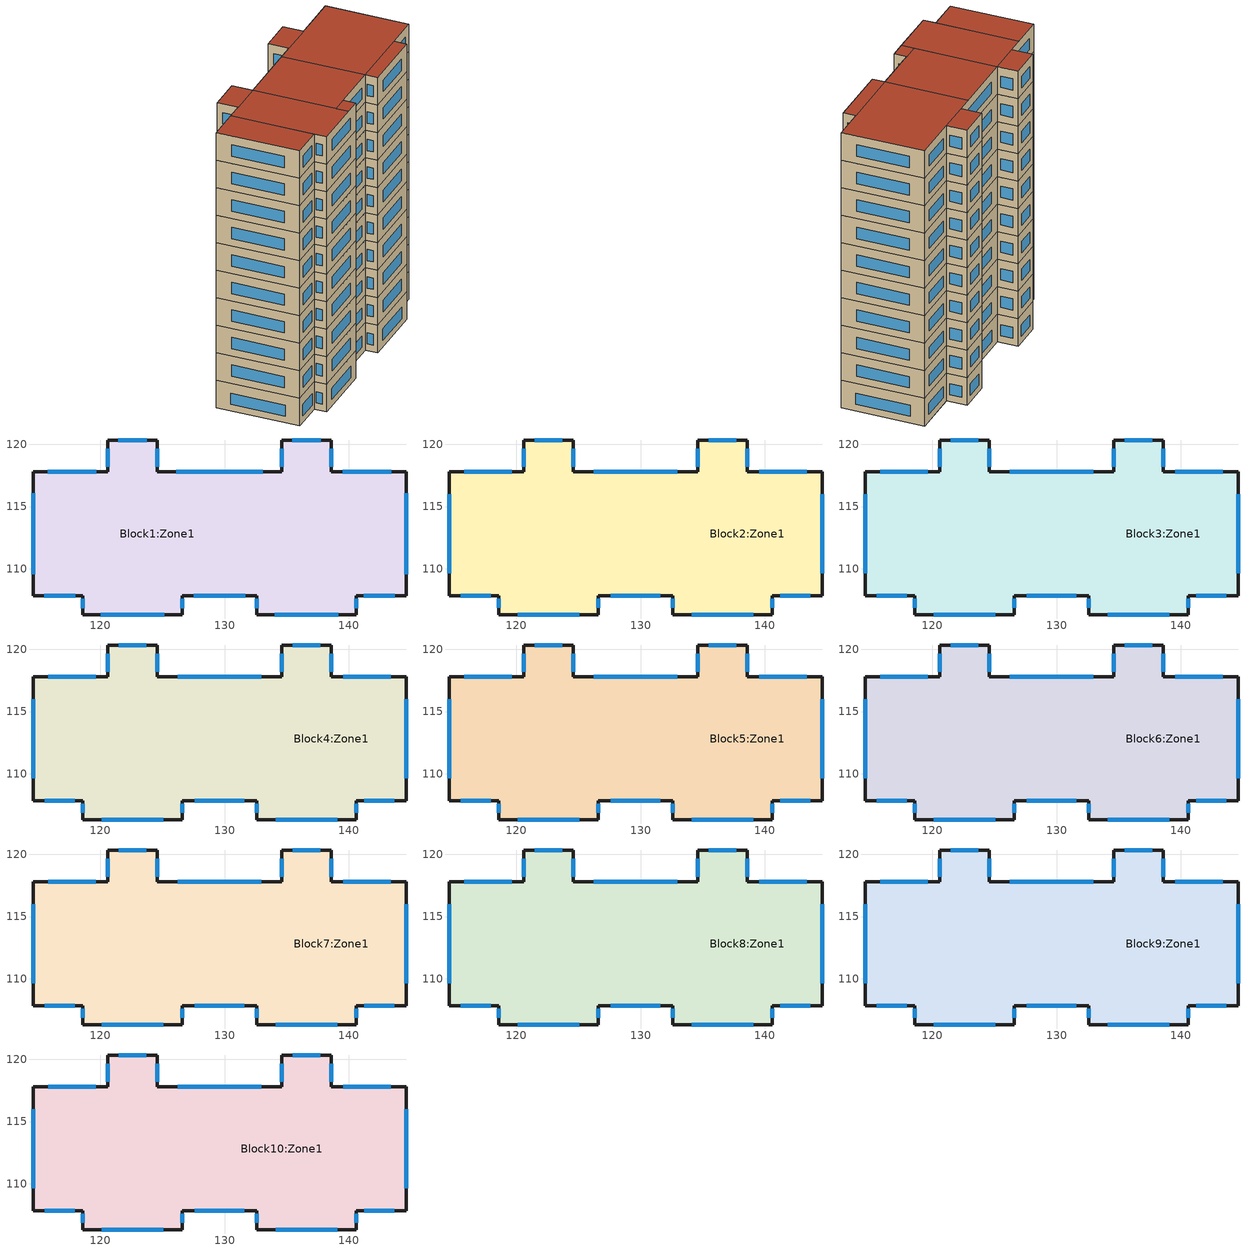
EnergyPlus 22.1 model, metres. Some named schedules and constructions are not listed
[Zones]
Block1:Zone1
 floor ground (Copy_of_Project_wall_3): 134.59,107.82 114.59,107.82 114.59,117.82 134.59,117.82 z0; 124.59,117.82 120.59,117.82 120.59,120.32 124.59,120.32 z0; 144.59,107.82 134.59,107.82 134.59,117.82 144.59,117.82 z0; 138.59,117.82 134.59,117.82 134.59,120.32 138.59,120.32 z0; 126.59,106.32 118.59,106.32 118.59,107.82 126.59,107.82 z0; 140.59,106.32 132.59,106.32 132.59,107.82 140.59,107.82 z0
 wall outside (Copy_of_Project_wall_3): 124.59,117.82 124.59,120.32 120.59,120.32 120.59,117.82 114.59,117.82 114.59,107.82 118.59,107.82 118.59,106.32 126.59,106.32 126.59,107.82 132.59,107.82 132.59,106.32 140.59,106.32 140.59,107.82 144.59,107.82 144.59,117.82 138.59,117.82 138.59,120.32 134.59,120.32 134.59,117.82 124.59,117.82 z0:3.5
 window (1001): 134.04,106.32 139.15,106.32 / 120.04,106.32 125.15,106.32 / 134.59,119.66 134.59,118.19 / 138.59,118.19 138.59,119.66 / 115.48,107.82 118,107.82 / 132.59,107.6 132.59,106.83 / 124.59,118.19 124.59,119.66 / 126.59,106.83 126.59,107.6 / 140.59,106.83 140.59,107.6 / 141.19,107.82 143.7,107.82 / 133.05,117.82 126.13,117.82 / 114.59,116.07 114.59,109.56 / 123.75,120.32 121.44,120.32 / 120.59,119.66 120.59,118.19 / 118.59,107.6 118.59,106.83 / 127.53,107.82 131.65,107.82 / 143.4,117.82 139.49,117.82 / 144.59,109.56 144.59,116.07 / 119.7,117.82 115.78,117.82 / 137.75,120.32 135.44,120.32 z0.84:2.26
Block2:Zone1
 floor to Block1:Zone1 (Project_internal_floor_Reversed_Rev): 124.59,117.82 120.59,117.82 120.59,120.32 124.59,120.32 z3.5; 140.59,106.32 132.59,106.32 132.59,107.82 140.59,107.82 z3.5; 138.59,117.82 134.59,117.82 134.59,120.32 138.59,120.32 z3.5; 124.59,106.32 118.59,106.32 118.59,117.82 124.59,117.82 z3.5; 132.59,107.82 124.59,107.82 124.59,117.82 132.59,117.82 z3.5; 118.59,107.82 114.59,107.82 114.59,117.82 118.59,117.82 z3.5; 126.59,106.32 124.59,106.32 124.59,107.82 126.59,107.82 z3.5; 144.59,107.82 132.59,107.82 132.59,117.82 144.59,117.82 z3.5
 wall outside (Copy_of_Project_wall_3): 114.59,117.82 114.59,107.82 118.59,107.82 118.59,106.32 126.59,106.32 126.59,107.82 132.59,107.82 132.59,106.32 140.59,106.32 140.59,107.82 144.59,107.82 144.59,117.82 138.59,117.82 138.59,120.32 134.59,120.32 134.59,117.82 124.59,117.82 124.59,120.32 120.59,120.32 120.59,117.82 114.59,117.82 z3.5:7
 window (1001): 120.11,106.32 125.07,106.32 / 132.95,117.82 126.23,117.82 / 115.52,107.82 117.96,107.82 / 114.59,115.98 114.59,109.66 / 141.23,107.82 143.67,107.82 / 134.59,119.63 134.59,118.21 / 119.64,117.82 115.84,117.82 / 137.71,120.32 135.47,120.32 / 140.59,106.84 140.59,107.59 / 138.59,118.21 138.59,119.63 / 127.59,107.82 131.59,107.82 / 123.71,120.32 121.47,120.32 / 120.59,119.63 120.59,118.21 / 126.59,106.84 126.59,107.59 / 124.59,118.21 124.59,119.63 / 118.59,107.59 118.59,106.84 / 144.59,109.66 144.59,115.98 / 132.59,107.59 132.59,106.84 / 143.35,117.82 139.55,117.82 / 134.11,106.32 139.07,106.32 z4.44:5.86
Block3:Zone1
 floor to Block2:Zone1 (Project_internal_floor_Reversed_Rev): 124.59,117.82 120.59,117.82 120.59,120.32 124.59,120.32 z7; 126.59,106.32 124.59,106.32 124.59,107.82 126.59,107.82 z7; 132.59,107.82 124.59,107.82 124.59,117.82 132.59,117.82 z7; 138.59,117.82 134.59,117.82 134.59,120.32 138.59,120.32 z7; 144.59,107.82 132.59,107.82 132.59,117.82 144.59,117.82 z7; 124.59,106.32 118.59,106.32 118.59,117.82 124.59,117.82 z7; 140.59,106.32 132.59,106.32 132.59,107.82 140.59,107.82 z7; 118.59,107.82 114.59,107.82 114.59,117.82 118.59,117.82 z7
 wall outside (Copy_of_Project_wall_3): 118.59,106.32 126.59,106.32 126.59,107.82 132.59,107.82 132.59,106.32 140.59,106.32 140.59,107.82 144.59,107.82 144.59,117.82 138.59,117.82 138.59,120.32 134.59,120.32 134.59,117.82 124.59,117.82 124.59,120.32 120.59,120.32 120.59,117.82 114.59,117.82 114.59,107.82 118.59,107.82 118.59,106.32 z7:10.5
 window (1001): 141.23,107.82 143.67,107.82 / 120.11,106.32 125.07,106.32 / 138.59,118.21 138.59,119.63 / 132.59,107.59 132.59,106.84 / 134.11,106.32 139.07,106.32 / 134.59,119.63 134.59,118.21 / 127.59,107.82 131.59,107.82 / 140.59,106.84 140.59,107.59 / 120.59,119.63 120.59,118.21 / 115.52,107.82 117.96,107.82 / 114.59,115.98 114.59,109.66 / 119.64,117.82 115.84,117.82 / 126.59,106.84 126.59,107.59 / 143.35,117.82 139.55,117.82 / 137.71,120.32 135.47,120.32 / 123.71,120.32 121.47,120.32 / 118.59,107.59 118.59,106.84 / 124.59,118.21 124.59,119.63 / 132.95,117.82 126.23,117.82 / 144.59,109.66 144.59,115.98 z7.94:9.36
Block4:Zone1
 floor to Block3:Zone1 (Project_internal_floor_Reversed_Rev): 138.59,117.82 134.59,117.82 134.59,120.32 138.59,120.32 z10.5; 140.59,106.32 132.59,106.32 132.59,107.82 140.59,107.82 z10.5; 124.59,117.82 120.59,117.82 120.59,120.32 124.59,120.32 z10.5; 124.59,106.32 118.59,106.32 118.59,117.82 124.59,117.82 z10.5; 132.59,107.82 124.59,107.82 124.59,117.82 132.59,117.82 z10.5; 126.59,106.32 124.59,106.32 124.59,107.82 126.59,107.82 z10.5; 118.59,107.82 114.59,107.82 114.59,117.82 118.59,117.82 z10.5; 144.59,107.82 132.59,107.82 132.59,117.82 144.59,117.82 z10.5
 wall outside (Copy_of_Project_wall_3): 118.59,107.82 118.59,106.32 126.59,106.32 126.59,107.82 132.59,107.82 132.59,106.32 140.59,106.32 140.59,107.82 144.59,107.82 144.59,117.82 138.59,117.82 138.59,120.32 134.59,120.32 134.59,117.82 124.59,117.82 124.59,120.32 120.59,120.32 120.59,117.82 114.59,117.82 114.59,107.82 118.59,107.82 z10.5:14
 window (1001): 123.71,120.32 121.47,120.32 / 143.35,117.82 139.55,117.82 / 138.59,118.21 138.59,119.63 / 144.59,109.66 144.59,115.98 / 120.11,106.32 125.07,106.32 / 141.23,107.82 143.67,107.82 / 132.95,117.82 126.23,117.82 / 120.59,119.63 120.59,118.21 / 119.64,117.82 115.84,117.82 / 132.59,107.59 132.59,106.84 / 134.59,119.63 134.59,118.21 / 126.59,106.84 126.59,107.59 / 115.52,107.82 117.96,107.82 / 124.59,118.21 124.59,119.63 / 134.11,106.32 139.07,106.32 / 137.71,120.32 135.47,120.32 / 127.59,107.82 131.59,107.82 / 118.59,107.59 118.59,106.84 / 140.59,106.84 140.59,107.59 / 114.59,115.98 114.59,109.66 z11.44:12.86
Block5:Zone1
 floor to Block4:Zone1 (Project_internal_floor_Reversed_Rev): 118.59,107.82 114.59,107.82 114.59,117.82 118.59,117.82 z14; 124.59,117.82 120.59,117.82 120.59,120.32 124.59,120.32 z14; 124.59,106.32 118.59,106.32 118.59,117.82 124.59,117.82 z14; 138.59,117.82 134.59,117.82 134.59,120.32 138.59,120.32 z14; 126.59,106.32 124.59,106.32 124.59,107.82 126.59,107.82 z14; 140.59,106.32 132.59,106.32 132.59,107.82 140.59,107.82 z14; 132.59,107.82 124.59,107.82 124.59,117.82 132.59,117.82 z14; 144.59,107.82 132.59,107.82 132.59,117.82 144.59,117.82 z14
 wall outside (Copy_of_Project_wall_3): 114.59,107.82 118.59,107.82 118.59,106.32 126.59,106.32 126.59,107.82 132.59,107.82 132.59,106.32 140.59,106.32 140.59,107.82 144.59,107.82 144.59,117.82 138.59,117.82 138.59,120.32 134.59,120.32 134.59,117.82 124.59,117.82 124.59,120.32 120.59,120.32 120.59,117.82 114.59,117.82 114.59,107.82 z14:17.5
 window (1001): 114.59,115.98 114.59,109.66 / 120.11,106.32 125.07,106.32 / 126.59,106.84 126.59,107.59 / 115.52,107.82 117.96,107.82 / 124.59,118.21 124.59,119.63 / 120.59,119.63 120.59,118.21 / 141.23,107.82 143.67,107.82 / 132.95,117.82 126.23,117.82 / 140.59,106.84 140.59,107.59 / 134.59,119.63 134.59,118.21 / 127.59,107.82 131.59,107.82 / 137.71,120.32 135.47,120.32 / 123.71,120.32 121.47,120.32 / 119.64,117.82 115.84,117.82 / 144.59,109.66 144.59,115.98 / 138.59,118.21 138.59,119.63 / 132.59,107.59 132.59,106.84 / 118.59,107.59 118.59,106.84 / 134.11,106.32 139.07,106.32 / 143.35,117.82 139.55,117.82 z14.94:16.36
Block6:Zone1
 floor to Block5:Zone1 (Project_internal_floor_Reversed_Rev): 140.59,106.32 132.59,106.32 132.59,107.82 140.59,107.82 z17.5; 124.59,106.32 118.59,106.32 118.59,117.82 124.59,117.82 z17.5; 132.59,107.82 124.59,107.82 124.59,117.82 132.59,117.82 z17.5; 124.59,117.82 120.59,117.82 120.59,120.32 124.59,120.32 z17.5; 126.59,106.32 124.59,106.32 124.59,107.82 126.59,107.82 z17.5; 138.59,117.82 134.59,117.82 134.59,120.32 138.59,120.32 z17.5; 144.59,107.82 132.59,107.82 132.59,117.82 144.59,117.82 z17.5; 118.59,107.82 114.59,107.82 114.59,117.82 118.59,117.82 z17.5
 wall outside (Copy_of_Project_wall_3): 124.59,120.32 120.59,120.32 120.59,117.82 114.59,117.82 114.59,107.82 118.59,107.82 118.59,106.32 126.59,106.32 126.59,107.82 132.59,107.82 132.59,106.32 140.59,106.32 140.59,107.82 144.59,107.82 144.59,117.82 138.59,117.82 138.59,120.32 134.59,120.32 134.59,117.82 124.59,117.82 124.59,120.32 z17.5:21
 window (1001): 134.59,119.63 134.59,118.21 / 144.59,109.66 144.59,115.98 / 138.59,118.21 138.59,119.63 / 141.23,107.82 143.67,107.82 / 134.11,106.32 139.07,106.32 / 120.59,119.63 120.59,118.21 / 119.64,117.82 115.84,117.82 / 143.35,117.82 139.55,117.82 / 132.95,117.82 126.23,117.82 / 126.59,106.84 126.59,107.59 / 124.59,118.21 124.59,119.63 / 115.52,107.82 117.96,107.82 / 137.71,120.32 135.47,120.32 / 114.59,115.98 114.59,109.66 / 127.59,107.82 131.59,107.82 / 118.59,107.59 118.59,106.84 / 120.11,106.32 125.07,106.32 / 132.59,107.59 132.59,106.84 / 123.71,120.32 121.47,120.32 / 140.59,106.84 140.59,107.59 z18.44:19.86
Block7:Zone1
 floor to Block6:Zone1 (Project_internal_floor_Reversed_Rev): 144.59,107.82 132.59,107.82 132.59,117.82 144.59,117.82 z21; 138.59,117.82 134.59,117.82 134.59,120.32 138.59,120.32 z21; 118.59,107.82 114.59,107.82 114.59,117.82 118.59,117.82 z21; 124.59,117.82 120.59,117.82 120.59,120.32 124.59,120.32 z21; 132.59,107.82 124.59,107.82 124.59,117.82 132.59,117.82 z21; 140.59,106.32 132.59,106.32 132.59,107.82 140.59,107.82 z21; 124.59,106.32 118.59,106.32 118.59,117.82 124.59,117.82 z21; 126.59,106.32 124.59,106.32 124.59,107.82 126.59,107.82 z21
 wall outside (Copy_of_Project_wall_3): 140.59,106.32 140.59,107.82 144.59,107.82 144.59,117.82 138.59,117.82 138.59,120.32 134.59,120.32 134.59,117.82 124.59,117.82 124.59,120.32 120.59,120.32 120.59,117.82 114.59,117.82 114.59,107.82 118.59,107.82 118.59,106.32 126.59,106.32 126.59,107.82 132.59,107.82 132.59,106.32 140.59,106.32 z21:24.5
 window (1001): 132.59,107.59 132.59,106.84 / 144.59,109.66 144.59,115.98 / 123.71,120.32 121.47,120.32 / 115.52,107.82 117.96,107.82 / 119.64,117.82 115.84,117.82 / 143.35,117.82 139.55,117.82 / 118.59,107.59 118.59,106.84 / 134.59,119.63 134.59,118.21 / 138.59,118.21 138.59,119.63 / 134.11,106.32 139.07,106.32 / 120.11,106.32 125.07,106.32 / 126.59,106.84 126.59,107.59 / 120.59,119.63 120.59,118.21 / 140.59,106.84 140.59,107.59 / 114.59,115.98 114.59,109.66 / 127.59,107.82 131.59,107.82 / 132.95,117.82 126.23,117.82 / 124.59,118.21 124.59,119.63 / 137.71,120.32 135.47,120.32 / 141.23,107.82 143.67,107.82 z21.94:23.36
Block8:Zone1
 floor to Block7:Zone1 (Project_internal_floor_Reversed_Rev): 140.59,106.32 132.59,106.32 132.59,107.82 140.59,107.82 z24.5; 132.59,107.82 124.59,107.82 124.59,117.82 132.59,117.82 z24.5; 144.59,107.82 132.59,107.82 132.59,117.82 144.59,117.82 z24.5; 124.59,106.32 118.59,106.32 118.59,117.82 124.59,117.82 z24.5; 126.59,106.32 124.59,106.32 124.59,107.82 126.59,107.82 z24.5; 118.59,107.82 114.59,107.82 114.59,117.82 118.59,117.82 z24.5; 138.59,117.82 134.59,117.82 134.59,120.32 138.59,120.32 z24.5; 124.59,117.82 120.59,117.82 120.59,120.32 124.59,120.32 z24.5
 wall outside (Copy_of_Project_wall_3): 144.59,107.82 144.59,117.82 138.59,117.82 138.59,120.32 134.59,120.32 134.59,117.82 124.59,117.82 124.59,120.32 120.59,120.32 120.59,117.82 114.59,117.82 114.59,107.82 118.59,107.82 118.59,106.32 126.59,106.32 126.59,107.82 132.59,107.82 132.59,106.32 140.59,106.32 140.59,107.82 144.59,107.82 z24.5:28
 window (1001): 141.23,107.82 143.67,107.82 / 140.59,106.84 140.59,107.59 / 118.59,107.59 118.59,106.84 / 132.59,107.59 132.59,106.84 / 126.59,106.84 126.59,107.59 / 138.59,118.21 138.59,119.63 / 120.11,106.32 125.07,106.32 / 124.59,118.21 124.59,119.63 / 134.59,119.63 134.59,118.21 / 114.59,115.98 114.59,109.66 / 132.95,117.82 126.23,117.82 / 127.59,107.82 131.59,107.82 / 144.59,109.66 144.59,115.98 / 120.59,119.63 120.59,118.21 / 115.52,107.82 117.96,107.82 / 137.71,120.32 135.47,120.32 / 119.64,117.82 115.84,117.82 / 134.11,106.32 139.07,106.32 / 123.71,120.32 121.47,120.32 / 143.35,117.82 139.55,117.82 z25.44:26.86
Block9:Zone1
 floor to Block8:Zone1 (Project_internal_floor_Reversed_Rev): 144.59,107.82 132.59,107.82 132.59,117.82 144.59,117.82 z28; 126.59,106.32 124.59,106.32 124.59,107.82 126.59,107.82 z28; 124.59,117.82 120.59,117.82 120.59,120.32 124.59,120.32 z28; 124.59,106.32 118.59,106.32 118.59,117.82 124.59,117.82 z28; 140.59,106.32 132.59,106.32 132.59,107.82 140.59,107.82 z28; 132.59,107.82 124.59,107.82 124.59,117.82 132.59,117.82 z28; 138.59,117.82 134.59,117.82 134.59,120.32 138.59,120.32 z28; 118.59,107.82 114.59,107.82 114.59,117.82 118.59,117.82 z28
 wall outside (Copy_of_Project_wall_3): 114.59,107.82 118.59,107.82 118.59,106.32 126.59,106.32 126.59,107.82 132.59,107.82 132.59,106.32 140.59,106.32 140.59,107.82 144.59,107.82 144.59,117.82 138.59,117.82 138.59,120.32 134.59,120.32 134.59,117.82 124.59,117.82 124.59,120.32 120.59,120.32 120.59,117.82 114.59,117.82 114.59,107.82 z28:31.5
 window (1001): 144.59,109.66 144.59,115.98 / 120.11,106.32 125.07,106.32 / 126.59,106.84 126.59,107.59 / 138.59,118.21 138.59,119.63 / 134.11,106.32 139.07,106.32 / 132.59,107.59 132.59,106.84 / 115.52,107.82 117.96,107.82 / 118.59,107.59 118.59,106.84 / 143.35,117.82 139.55,117.82 / 137.71,120.32 135.47,120.32 / 140.59,106.84 140.59,107.59 / 141.23,107.82 143.67,107.82 / 123.71,120.32 121.47,120.32 / 127.59,107.82 131.59,107.82 / 119.64,117.82 115.84,117.82 / 114.59,115.98 114.59,109.66 / 134.59,119.63 134.59,118.21 / 124.59,118.21 124.59,119.63 / 132.95,117.82 126.23,117.82 / 120.59,119.63 120.59,118.21 z28.94:30.36
Block10:Zone1
 floor to Block9:Zone1 (Project_internal_floor_Reversed_Rev): 124.59,117.82 120.59,117.82 120.59,120.32 124.59,120.32 z31.5; 124.59,107.82 114.59,107.82 114.59,117.82 124.59,117.82 z31.5; 126.59,106.32 118.59,106.32 118.59,107.82 126.59,107.82 z31.5; 138.59,117.82 134.59,117.82 134.59,120.32 138.59,120.32 z31.5; 144.59,107.82 124.59,107.82 124.59,117.82 144.59,117.82 z31.5; 140.59,106.32 132.59,106.32 132.59,107.82 140.59,107.82 z31.5
 wall outside (Copy_of_Project_wall_3): 140.59,107.82 144.59,107.82 144.59,117.82 138.59,117.82 138.59,120.32 134.59,120.32 134.59,117.82 124.59,117.82 124.59,120.32 120.59,120.32 120.59,117.82 114.59,117.82 114.59,107.82 118.59,107.82 118.59,106.32 126.59,106.32 126.59,107.82 132.59,107.82 132.59,106.32 140.59,106.32 140.59,107.82 z31.5:35
 window (1001): 143.35,117.82 139.55,117.82 / 140.59,106.84 140.59,107.59 / 134.11,106.32 139.07,106.32 / 132.59,107.59 132.59,106.84 / 120.59,119.63 120.59,118.21 / 134.59,119.63 134.59,118.21 / 126.59,106.84 126.59,107.59 / 119.64,117.82 115.84,117.82 / 118.59,107.59 118.59,106.84 / 141.23,107.82 143.67,107.82 / 138.59,118.21 138.59,119.63 / 127.59,107.82 131.59,107.82 / 114.59,115.98 114.59,109.66 / 144.59,109.66 144.59,115.98 / 132.95,117.82 126.23,117.82 / 124.59,118.21 124.59,119.63 / 123.71,120.32 121.47,120.32 / 115.52,107.82 117.96,107.82 / 137.71,120.32 135.47,120.32 / 120.11,106.32 125.07,106.32 z32.44:33.86
 roof outside (Copy_of_Project_wall_3): 114.59,107.82 118.59,107.82 118.59,117.82 114.59,117.82 z35; 120.59,117.82 124.59,117.82 124.59,120.32 120.59,120.32 z35; 124.59,106.32 126.59,106.32 126.59,107.82 124.59,107.82 z35; 132.59,106.32 140.59,106.32 140.59,107.82 132.59,107.82 z35; 134.59,117.82 138.59,117.82 138.59,120.32 134.59,120.32 z35; 118.59,106.32 124.59,106.32 124.59,117.82 118.59,117.82 z35; 124.59,107.82 132.59,107.82 132.59,117.82 124.59,117.82 z35; 132.59,107.82 144.59,107.82 144.59,117.82 132.59,117.82 z35
[BUILDING]
Building: North Axis=0; Terrain=Suburbs; Loads Convergence Tolerance Value=0.04; Temperature Convergence Tolerance Value=0.4; Solar Distribution=MinimalShadowing; Maximum Number of Warmup Days=100; Minimum Number of Warmup Days=10
[SITE:LOCATION]
test_1 (OO-OO:OO-OO)  (00-00:00-00): Latitude=39.93; Longitude=116.28; Time Zone=8; Elevation=55
[SIZINGPERIOD:DESIGNDAY]
Winter Design Day in test_1 (OO-OO:OO-OO): Month=1; Day of Month=15; Day Type=WinterDesignDay; Maximum DryBulb Temperature=-11; Daily DryBulb Temperature Range=0; DryBulb Temperature Range Modifier Type=DefaultMultipliers; Humidity Condition Type=WetBulb; Wetbulb or DewPoint at Maximum DryBulb=-11; Barometric Pressure=100666; Wind Speed=12.2; Wind Direction=0; Rain Indicator=No; Snow Indicator=No; Daylight Saving Time Indicator=No; Solar Model Indicator=ASHRAEClearSky; ASHRAE Clear Sky Optical Depth for Beam Irradiance taub=0; ASHRAE Clear Sky Optical Depth for Diffuse Irradiance taud=0; Sky Clearness=0; Begin Environment Reset Mode=FullResetAtBeginEnvironment
[SITE:GROUNDTEMPERATURE:BUILDINGSURFACE]
18, 18, 18, 18, 18, 18, 18, 18, 18, 18, 18, 18
[SITE:GROUNDTEMPERATURE:FCFACTORMETHOD]
January Ground Temperature=0.14; February Ground Temperature=-1.08; March Ground Temperature=1.09; April Ground Temperature=4.49; May Ground Temperature=13.37; June Ground Temperature=20.22; July Ground Temperature=24.85; August Ground Temperature=26.25; September Ground Temperature=23.86; October Ground Temperature=18.53; November Ground Temperature=11.42; December Ground Temperature=4.82
[SITE:GROUNDTEMPERATURE:SHALLOW]
14, 14, 14, 14, 14, 14, 14, 14, 14, 14, 14, 14
[SITE:GROUNDTEMPERATURE:DEEP]
14, 14, 14, 14, 14, 14, 14, 14, 14, 14, 14, 14
[SITE:GROUNDREFLECTANCE]
0.2, 0.2, 0.2, 0.2, 0.2, 0.2, 0.2, 0.2, 0.2, 0.2, 0.2, 0.2
[SITE:GROUNDREFLECTANCE:SNOWMODIFIER]
2, 2
[CONSTRUCTION]
1001: Simple_1001
[ZONE] Type=1; Multiplier=1; Ceiling Height=autocalculate; Floor Area=316.2622; Zone Inside Convection Algorithm=TARP; Part of Total Floor Area=Yes
Name | Volume
Block10:Zone1; Block7:Zone1; Block2:Zone1; Block9:Zone1; Block6:Zone1; Block8:Zone1; Block4:Zone1; Block3:Zone1; Block5:Zone1 | 1075.29
Block1:Zone1 | 1106.92
[OTHEREQUIPMENT] Fuel Type=None; Schedule=OnWinterDesignDay; Design Level Calculation Method=EquipmentLevel; Design Level=-1806.99; Fraction Latent=0; Fraction Radiant=0; Fraction Lost=0; Carbon Dioxide Generation Rate=0; EndUse Subcategory=General
Name | Zone or ZoneList or Space or SpaceList
Block1:Zone1 Mech Vent Load | Block1:Zone1
Block5:Zone1 Mech Vent Load | Block5:Zone1
Block3:Zone1 Mech Vent Load | Block3:Zone1
Block9:Zone1 Mech Vent Load | Block9:Zone1
Block10:Zone1 Mech Vent Load | Block10:Zone1
Block7:Zone1 Mech Vent Load | Block7:Zone1
Block6:Zone1 Mech Vent Load | Block6:Zone1
Block4:Zone1 Mech Vent Load | Block4:Zone1
Block2:Zone1 Mech Vent Load | Block2:Zone1
Block8:Zone1 Mech Vent Load | Block8:Zone1
[ZONEINFILTRATION:DESIGNFLOWRATE] Schedule=On; Design Flow Rate Calculation Method=Flow/zone; Constant Term Coefficient=1; Temperature Term Coefficient=0; Velocity Term Coefficient=0; Velocity Squared Term Coefficient=0
Name | Zone or ZoneList or Space or SpaceList | Design Flow Rate
Block2:Zone1 Infiltration | Block2:Zone1 | 0.095581
Block8:Zone1 Infiltration | Block8:Zone1 | 0.095581
Block1:Zone1 Infiltration | Block1:Zone1 | 0.098393
Block3:Zone1 Infiltration | Block3:Zone1 | 0.095581
Block6:Zone1 Infiltration | Block6:Zone1 | 0.095581
Block4:Zone1 Infiltration | Block4:Zone1 | 0.095581
Block5:Zone1 Infiltration | Block5:Zone1 | 0.095581
Block7:Zone1 Infiltration | Block7:Zone1 | 0.095581
Block10:Zone1 Infiltration | Block10:Zone1 | 0.095581
Block9:Zone1 Infiltration | Block9:Zone1 | 0.095581
[ZONECONTROL:THERMOSTAT] Control Type Schedule=Zone_Control_Type_Sched; Temperature Difference Between Cutout And Setpoint=0
Name | Zone or ZoneList | Control 1
Block1:Zone1 Thermostat | Block1:Zone1 | Dual_Setpoint_-_Zone_Block1:Zone1
Block6:Zone1 Thermostat | Block6:Zone1 | Dual_Setpoint_-_Zone_Block6:Zone1
Block2:Zone1 Thermostat | Block2:Zone1 | Dual_Setpoint_-_Zone_Block2:Zone1
Block4:Zone1 Thermostat | Block4:Zone1 | Dual_Setpoint_-_Zone_Block4:Zone1
Block3:Zone1 Thermostat | Block3:Zone1 | Dual_Setpoint_-_Zone_Block3:Zone1
Block10:Zone1 Thermostat | Block10:Zone1 | Dual_Setpoint_-_Zone_Block10:Zone1
Block7:Zone1 Thermostat | Block7:Zone1 | Dual_Setpoint_-_Zone_Block7:Zone1
Block9:Zone1 Thermostat | Block9:Zone1 | Dual_Setpoint_-_Zone_Block9:Zone1
Block5:Zone1 Thermostat | Block5:Zone1 | Dual_Setpoint_-_Zone_Block5:Zone1
Block8:Zone1 Thermostat | Block8:Zone1 | Dual_Setpoint_-_Zone_Block8:Zone1
[ZONEHVAC:IDEALLOADSAIRSYSTEM] Maximum Heating Supply Air Temperature=50; Minimum Cooling Supply Air Temperature=40; Maximum Heating Supply Air Humidity Ratio=0.001; Minimum Cooling Supply Air Humidity Ratio=0.01; Heating Limit=NoLimit; Cooling Limit=NoLimit; Maximum Cooling Air Flow Rate=0; Dehumidification Control Type=None; Cooling Sensible Heat Ratio=0.7; Humidification Control Type=None; Demand Controlled Ventilation Type=None; Outdoor Air Economizer Type=NoEconomizer; Heat Recovery Type=None; Sensible Heat Recovery Effectiveness=0.7; Latent Heat Recovery Effectiveness=0.65
Name | Heating Availability Schedule | Cooling Availability Schedule
Block10:Zone1 Ideal Loads Air | Block10:Zone1_Heating_Availability_Sch | Block10:Zone1_Cooling_Availability_Sch
Block4:Zone1 Ideal Loads Air | Block4:Zone1_Heating_Availability_Sch | Block4:Zone1_Cooling_Availability_Sch
Block6:Zone1 Ideal Loads Air | Block6:Zone1_Heating_Availability_Sch | Block6:Zone1_Cooling_Availability_Sch
Block5:Zone1 Ideal Loads Air | Block5:Zone1_Heating_Availability_Sch | Block5:Zone1_Cooling_Availability_Sch
Block1:Zone1 Ideal Loads Air | Block1:Zone1_Heating_Availability_Sch | Block1:Zone1_Cooling_Availability_Sch
Block2:Zone1 Ideal Loads Air | Block2:Zone1_Heating_Availability_Sch | Block2:Zone1_Cooling_Availability_Sch
Block3:Zone1 Ideal Loads Air | Block3:Zone1_Heating_Availability_Sch | Block3:Zone1_Cooling_Availability_Sch
Block8:Zone1 Ideal Loads Air | Block8:Zone1_Heating_Availability_Sch | Block8:Zone1_Cooling_Availability_Sch
Block9:Zone1 Ideal Loads Air | Block9:Zone1_Heating_Availability_Sch | Block9:Zone1_Cooling_Availability_Sch
Block7:Zone1 Ideal Loads Air | Block7:Zone1_Heating_Availability_Sch | Block7:Zone1_Cooling_Availability_Sch
[SCHEDULE:COMPACT]
OnWinterDesignDay: Through: 12/31, For: WinterDesignDay, Until: 24:00, 1, For: AllOtherDays, Until: 24:00, 0
On: Through: 12/31, For: AllDays, Until: 24:00, 1
